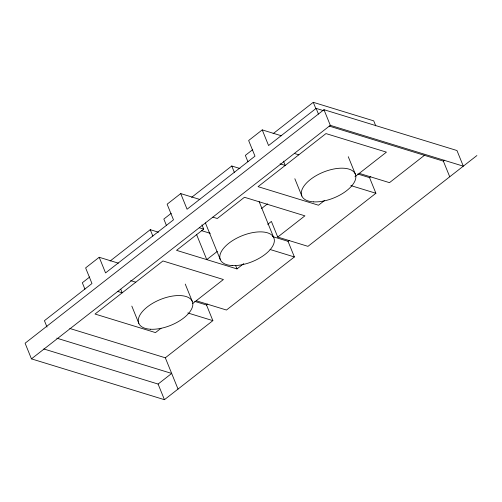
<?xml version="1.0" encoding="UTF-8"?>
<svg xmlns="http://www.w3.org/2000/svg" width="502" height="502" viewBox="0 0 502 502"><rect width="100%" height="100%" fill="white"/><g stroke="black" fill="none" stroke-linecap="round" stroke-linejoin="round"><path stroke-width="0.75" d="M118.372 263.161L99.208 257.275L85.622 267.892L91.973 283.53L44.427 320.684L47.025 327.078M199.884 199.47L180.714 193.584L167.128 204.201L173.485 219.838L105.558 272.912L99.208 257.275M281.396 135.778L262.226 129.899L248.641 140.51L254.991 156.153L187.07 209.227L180.714 193.584M89.739 276.966L82.328 282.758L84.926 289.158M110.114 261.046L150.249 229.684L158.463 232.206M171.245 213.281L163.834 219.067L166.432 225.467M191.626 197.355L231.761 165.993L239.969 168.515M252.757 149.59L245.346 155.382L247.944 161.782M273.132 133.67L313.273 102.308L373.726 120.863L375.747 125.839M323.589 110.678L316.122 108.388L268.576 145.536L262.226 129.899M323.972 109.7L330.322 125.337L463.315 166.168L456.964 150.525L323.972 109.7L25.1 343.224L31.45 358.867L164.443 399.692L476.9 155.551M31.45 358.867L330.322 125.337M201.973 224.852L203.705 229.119L176.541 250.347L236.988 268.909L243.784 263.6M261.341 208.681L267.516 203.856M217.259 251.427L206.761 259.628L196.658 234.748M267.692 224.319L271.394 221.426L277.744 237.063L307.971 246.344L375.898 193.27L369.547 177.626L357.75 174.006M161.035 328.252L155.482 332.594L95.029 314.039L162.955 260.965L223.403 279.52L192.53 303.647M277.744 237.063L304.915 215.835L244.461 197.273L217.291 218.508L212.867 217.146M324.675 200.392L318.5 205.218L258.047 186.662L325.974 133.588L386.427 152.144L354.933 176.754M194.732 301.388L206.523 305.009L207.759 304.043M272.555 236.567L288.035 241.318L289.271 240.351M369.547 177.626L370.777 176.666M69.797 328.471L165.327 357.8L212.873 320.646L206.523 305.009M288.035 241.318L294.385 256.955L226.458 310.029L196.238 300.754M424.679 155.149L389.483 182.653L359.256 173.372M43.781 348.959L158.092 384.055L171.678 373.438L56.745 338.153M329.193 126.09L443.379 161.142L444.615 160.176M294.379 153.461L298.803 154.817M280.06 163.847L285.218 165.434L283.486 161.167M350.829 185.577L375.898 193.27M199.288 227.764L203.705 229.119M270.057 249.488L294.385 256.955M201.434 230.613L210.282 233.33M130.62 280.612L135.785 282.193M117.775 291.449L122.199 292.81L120.756 289.252M187.811 312.953L212.873 320.646M443.379 161.142L449.729 176.786M348.269 156.712L355.303 174.037M316.122 108.388L318.431 114.073M313.273 102.308L315.871 108.702M294.837 178.725L301.871 196.05M259.139 201.635L273.791 237.728M231.761 165.993L234.359 172.393M235.545 265.351L236.988 268.909M205.412 222.926L220.359 259.735M185.251 284.088L192.285 301.413M150.249 229.684L152.853 236.084M165.327 357.8L178.028 389.081M131.819 306.101L138.853 323.426M158.092 384.055L164.443 399.692M232.087 265.552A28.896 13.918 -22.1 0 0 274.312 241.412A28.896 13.918 -22.1 0 0 234.836 239.234A28.896 13.918 -22.1 0 0 232.087 265.552M150.575 329.243A28.896 13.918 -22.1 0 0 192.799 305.097A28.896 13.918 -22.1 0 0 153.323 302.919A28.896 13.918 -22.1 0 0 150.575 329.243M313.599 201.867A28.896 13.918 -22.1 0 0 355.818 177.721A28.896 13.918 -22.1 0 0 316.342 175.543A28.896 13.918 -22.1 0 0 313.599 201.867"/></g></svg>
